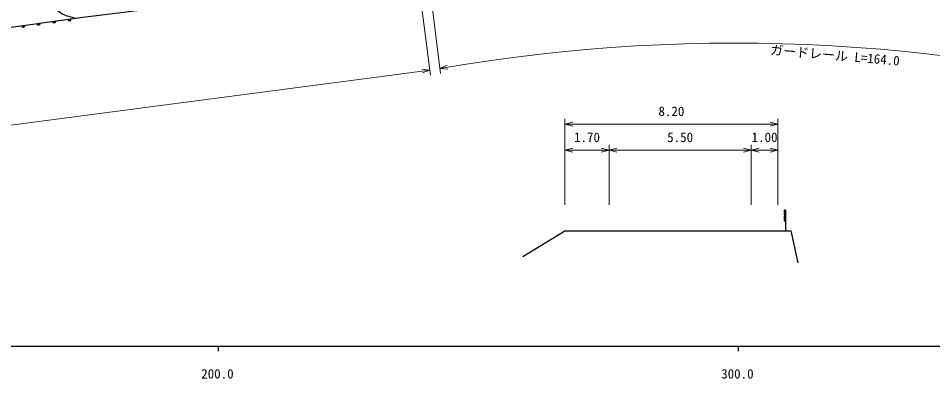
# Model space of a CAD drawing. Units: millimetres, scale not verified. Extents: x 40000 to 680000, y 20000 to 380000.
# Drawn here: x 229544 to 405404, y 198715 to 268098 of the extents above; entities that cross this region are included whole.
import ezdxf
from ezdxf.enums import TextEntityAlignment as Align

# ---------------------------------------------------------------- set-up
doc = ezdxf.new("R2010")
doc.units = ezdxf.units.MM
doc.header["$LTSCALE"] = 1000
for name, color, linetype, lineweight in [('M-BGD', 7, 'Continuous', 25), ('M-STR-HTXT', 7, 'Continuous', 13), ('M-TTL-BAND', 7, 'Continuous', 25)]:
    doc.layers.add(name, color=color, linetype=linetype, lineweight=lineweight)
doc.styles.add('ＭＳ ゴシック', font='')
doc.styles.get('ＭＳ ゴシック').set_extended_font_data('MS Gothic')

msp = doc.modelspace()

# ---------------------------------------------------------------- linework, layer by layer
at = {"layer": 'M-BGD'}
for p, q in [((376838, 231085), (376838, 230335)), ((377038, 231185), (376938, 231185)), ((377138, 227185), (377138, 231185)), ((376838, 229935), (376838, 229185)), ((377038, 229085), (376938, 229085))]:
    msp.add_line(p, q, dxfattribs=at)
for points in [[(66281, 243329), (106975, 249179), (130428, 252459), (158767, 256765), (188475, 260864), (224912, 265914), (241988, 268291), (262259, 270825), (281840, 272827), (302703, 274986)], [(326569, 222211), (334671, 227185), (378099, 227185), (379444, 221033)]]:
    msp.add_lwpolyline(points, dxfattribs=at)
for centre, radius, start, end in [((236414, 267570), 354, 196.72434, 359.12952), ((236414, 267570), 283, 198.94838, 356.90548), ((236414, 267570), 212, 202.6947, 353.15915), ((236414, 267570), 142, 210.40643, 345.44742), ((236414, 267570), 100, 220.72409, 335.12976), ((239385, 267984), 354, 196.72434, 359.12952), ((239385, 267984), 283, 198.94838, 356.90548), ((239385, 267984), 212, 202.6947, 353.15915), ((239385, 267984), 142, 210.40643, 345.44742), ((239385, 267984), 100, 220.72409, 335.12976), ((230471, 266742), 354, 196.72434, 359.12952), ((230471, 266742), 283, 198.94838, 356.90548), ((230471, 266742), 212, 202.6947, 353.15915), ((230471, 266742), 142, 210.40643, 345.44742), ((230471, 266742), 100, 220.72409, 335.12976), ((233443, 267156), 354, 196.72434, 359.12952), ((233443, 267156), 283, 198.94838, 356.90548), ((233443, 267156), 212, 202.6947, 353.15915), ((233443, 267156), 142, 210.40643, 345.44742), ((233443, 267156), 100, 220.72409, 335.12976), ((376938, 231085), 100, 90, 180), ((376938, 230335), 100, 180, 270), ((376938, 229935), 100, 90, 180), ((376938, 229185), 100, 180, 270), ((376938, 230135), 100, 270, 90)]:
    msp.add_arc(centre, radius, start, end, dxfattribs=at)
msp.add_open_spline([(166618, 257848), (167756, 259387), (168146, 259883), (169291, 261036), (170609, 262364), (171373, 263149), (173010, 264056), (174348, 264797), (175235, 264917), (176666, 265455), (177446, 265748), (177871, 265947), (178669, 266186), (182455, 267321), (184679, 267601), (188588, 268189), (191832, 268676), (193683, 268678), (196949, 268984), (198029, 269085), (198644, 269064), (199715, 269238), (201309, 269496), (202177, 269774), (203752, 270128), (206327, 270707), (207727, 271239), (210333, 271654), (214479, 272314), (216852, 272358), (221047, 272512), (222952, 272582), (224027, 272570), (225927, 272409), (227903, 272241), (228973, 271859), (230906, 271416), (232377, 271079), (233200, 270878), (234653, 270472), (235495, 270236), (236025, 270240), (236798, 269831), (237297, 269567), (237475, 269258), (237967, 268982), (238440, 268717), (238749, 268655), (239264, 268486), (239801, 268310), (239996, 268265), (240661, 268107)], degree=3, knots=[0, 0, 0, 0, 1, 1, 1, 2, 2, 2, 3, 3, 3, 4, 4, 4, 5, 5, 5, 6, 6, 6, 7, 7, 7, 8, 8, 8, 9, 9, 9, 10, 10, 10, 11, 11, 11, 12, 12, 12, 13, 13, 13, 14, 14, 14, 15, 15, 15, 16, 16, 16, 17, 17, 17, 17], dxfattribs=at)
at = {"layer": 'M-STR-HTXT'}
for p, q in [((304263, 291979), (308835, 257144)), ((306382, 292384), (310755, 257473)), ((310636, 258419), (312050, 259045)), ((123337, 233807), (308705, 258135)), ((308705, 258135), (307169, 258312)), ((308705, 258135), (307266, 257568)), ((310636, 258419), (312179, 258307)), ((334671, 232185), (334671, 248723)), ((334671, 247723), (336171, 248098)), ((375629, 247723), (374129, 248098)), ((375629, 232185), (375629, 248723)), ((334671, 247723), (375629, 247723)), ((334671, 247723), (336171, 247348)), ((375629, 247723), (374129, 247348)), ((334671, 242723), (336171, 243098)), ((334671, 242723), (343162, 242723)), ((334671, 242723), (336171, 242348)), ((343162, 242723), (341662, 243098)), ((343162, 242723), (341662, 242348)), ((343162, 232185), (343162, 243723)), ((343162, 242723), (344662, 243098)), ((343162, 242723), (370505, 242723)), ((343162, 242723), (344662, 242348)), ((370505, 242723), (369005, 243098)), ((370505, 242723), (369005, 242348)), ((370505, 232185), (370505, 243723)), ((370505, 242723), (372005, 243098)), ((370505, 242723), (375629, 242723)), ((370505, 242723), (372005, 242348)), ((375629, 242723), (374129, 243098)), ((375629, 242723), (374129, 242348))]:
    msp.add_line(p, q, dxfattribs=at)
msp.add_arc((367427, -68039), 331361, 73.71027, 99.86831, dxfattribs=at)
at = {"layer": 'M-TTL-BAND'}
for p, q in [((40000, 205000), (579000, 205000)), ((268000, 205000), (268000, 204000)), ((368000, 205000), (368000, 204000))]:
    msp.add_line(p, q, dxfattribs=at)

# ---------------------------------------------------------------- texts
at = {"layer": 'M-BGD', "style": 'ＭＳ ゴシック'}
for s, p in [('8.20', (355150, 248723)), ('1.70', (338917, 243723)), ('5.50', (356833, 243723)), ('1.00', (373067, 243723))]:
    msp.add_text(s, height=1833, dxfattribs=at).set_placement(p, align=Align.BOTTOM_CENTER)
at = {"layer": 'M-STR-HTXT', "style": 'ＭＳ ゴシック'}
msp.add_text('ガードレール L=164.0', height=1833, rotation=355.029, dxfattribs=at).set_placement((386480, 259513), align=Align.BOTTOM_CENTER)
at = {"layer": 'M-TTL-BAND', "style": 'ＭＳ ゴシック'}
for s, p in [('200.0', (267844, 198195)), ('300.0', (367844, 198195))]:
    msp.add_text(s, height=1833, dxfattribs=at).set_placement(p, align=Align.BOTTOM_CENTER)

doc.saveas('drawing.dxf')
